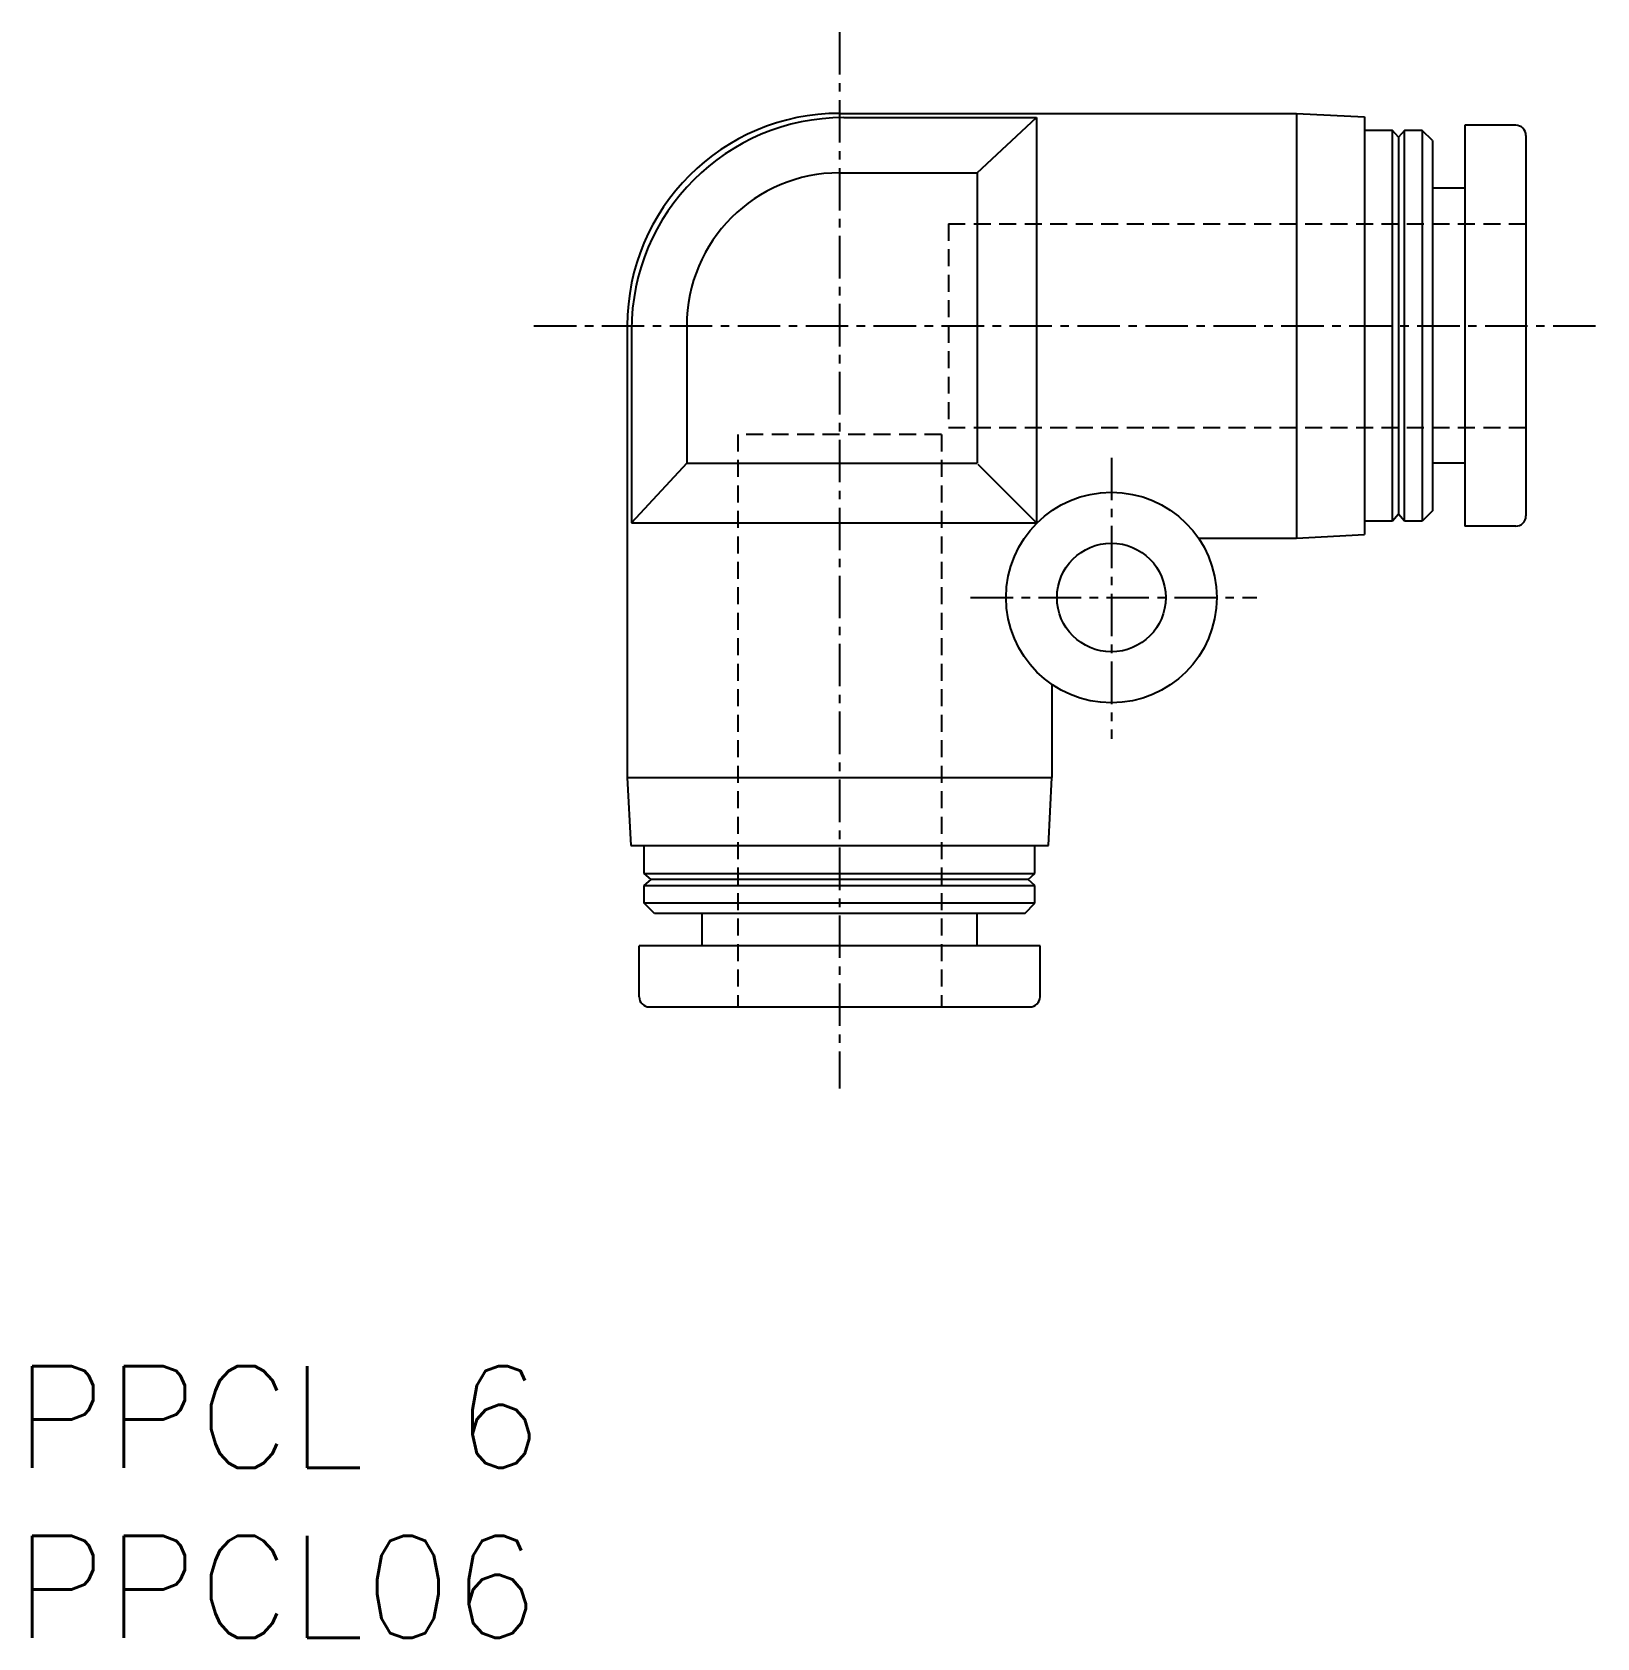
# Model space of a CAD drawing. Extents: x 0.5 to 46.6, y 0 to 47.3.
import ezdxf

# ---------------------------------------------------------------- set-up
doc = ezdxf.new("R2010")
doc.units = 0
doc.linetypes.add('CENTER', pattern=[2, 1.25, -0.25, 0.25, -0.25])
doc.linetypes.add('DASHED', pattern=[0.75, 0.5, -0.25])
doc.layers.get('0').update_dxf_attribs({"linetype": 'CONTINUOUS'})
doc.layers.add('CENTER', color=1, linetype='CENTER')
doc.styles.get("Standard").update_dxf_attribs({"font": 'txt.shx'})

# ---------------------------------------------------------------- blocks, each defined once
blk = doc.blocks.new('*U7')
at = {"color": 7, "linetype": 'CONTINUOUS'}
blk.add_text('PPCL06', height=3, dxfattribs=at).set_placement((0, 0))
blk = doc.blocks.new('*U8')
at = {"color": 7, "linetype": 'CONTINUOUS'}
blk.add_text('PPCL 6', height=3, dxfattribs=at).set_placement((0, 5))

msp = doc.modelspace()

# ---------------------------------------------------------------- linework, layer by layer
at = {"color": 7, "linetype": 'CONTINUOUS'}
for p, q in [((24.283, 44.869), (37.733, 44.869)), ((24.409, 44.743), (30.083, 44.743)), ((28.333, 43.119), (30.083, 44.743)), ((30.083, 44.743), (30.083, 32.819)), ((37.733, 44.869), (37.733, 32.369)), ((37.733, 44.869), (39.733, 44.764)), ((39.733, 44.764), (39.733, 32.474)), ((44.183, 44.519), (42.683, 44.519)), ((42.683, 44.519), (42.683, 32.719)), ((40.558, 44.369), (39.733, 44.369)), ((40.733, 44.169), (40.558, 44.369)), ((40.558, 32.869), (40.558, 44.369)), ((40.908, 44.369), (40.733, 44.169)), ((40.733, 44.169), (40.733, 33.069)), ((41.433, 44.369), (40.908, 44.369)), ((40.908, 32.869), (40.908, 44.369)), ((41.733, 44.069), (41.433, 44.369)), ((41.433, 44.369), (41.433, 32.869)), ((41.733, 44.069), (41.733, 33.169)), ((44.483, 44.219), (44.483, 33.019)), ((24.283, 43.119), (28.333, 43.119)), ((28.333, 43.119), (28.333, 34.569)), ((42.683, 42.669), (41.733, 42.669)), ((18.033, 38.619), (18.033, 25.319)), ((18.159, 38.493), (18.159, 32.819)), ((19.783, 38.619), (19.783, 34.569)), ((19.783, 34.569), (18.159, 32.819)), ((19.783, 34.569), (28.333, 34.569)), ((28.355, 34.547), (30.091, 32.811)), ((42.683, 34.569), (41.733, 34.569)), ((41.733, 33.169), (41.433, 32.869)), ((18.159, 32.819), (30.083, 32.819)), ((40.558, 32.869), (39.733, 32.869)), ((40.733, 33.069), (40.558, 32.869)), ((40.908, 32.869), (40.733, 33.069)), ((41.433, 32.869), (40.908, 32.869)), ((44.183, 32.719), (42.683, 32.719)), ((34.842, 32.369), (37.733, 32.369)), ((37.733, 32.369), (39.733, 32.474)), ((30.533, 28.06), (30.533, 25.319)), ((18.033, 25.319), (30.533, 25.319)), ((18.033, 25.319), (18.138, 23.319)), ((30.428, 23.319), (30.533, 25.319)), ((18.138, 23.319), (30.428, 23.319)), ((18.533, 22.494), (18.533, 23.319)), ((30.033, 22.494), (30.033, 23.319)), ((18.533, 22.494), (30.033, 22.494)), ((18.733, 22.319), (18.533, 22.494)), ((18.533, 22.144), (18.733, 22.319)), ((29.833, 22.319), (18.733, 22.319)), ((29.833, 22.319), (30.033, 22.494)), ((30.033, 22.144), (29.833, 22.319)), ((18.533, 22.144), (30.033, 22.144)), ((18.533, 21.619), (18.533, 22.144)), ((30.033, 21.619), (30.033, 22.144)), ((30.033, 21.619), (18.533, 21.619)), ((18.833, 21.319), (18.533, 21.619)), ((29.733, 21.319), (18.833, 21.319)), ((20.233, 20.369), (20.233, 21.319)), ((28.333, 20.369), (28.333, 21.319)), ((29.733, 21.319), (30.033, 21.619)), ((30.183, 20.369), (18.383, 20.369)), ((18.383, 18.869), (18.383, 20.369)), ((30.183, 18.869), (30.183, 20.369)), ((18.683, 18.569), (29.883, 18.569))]:
    msp.add_line(p, q, dxfattribs=at)
at = {"color": 3, "linetype": 'DASHED'}
for p, q in [((27.483, 41.619), (44.483, 41.619)), ((27.483, 41.619), (27.483, 35.619)), ((27.483, 35.619), (44.483, 35.619)), ((21.283, 35.419), (21.283, 18.569)), ((27.283, 35.419), (21.283, 35.419)), ((27.283, 35.419), (27.283, 18.569))]:
    msp.add_line(p, q, dxfattribs=at)
at = {"color": 7, "linetype": 'CONTINUOUS'}
for radius in [3.1, 1.6]:
    msp.add_circle((32.283, 30.619), radius, dxfattribs=at)
for centre, radius, start, end in [((24.283, 38.619), 6.25, 90, 180), ((24.409, 38.493), 6.25, 90, 180), ((44.183, 44.219), 0.3, 0, 90), ((24.283, 38.619), 4.5, 90, 180), ((44.183, 33.019), 0.3, 270, 360), ((18.683, 18.869), 0.3, 180, 270), ((29.883, 18.869), 0.3, 270, 0)]:
    msp.add_arc(centre, radius, start, end, dxfattribs=at)
at = {"layer": 'CENTER', "color": 1, "linetype": 'CENTER'}
for p, q in [((24.283, 47.26), (24.283, 16.172)), ((15.284, 38.619), (46.573, 38.619)), ((32.283, 34.732), (32.283, 26.456)), ((28.139, 30.619), (36.562, 30.619))]:
    msp.add_line(p, q, dxfattribs=at)

# ---------------------------------------------------------------- block references
at = {"color": 7, "linetype": 'CONTINUOUS'}
for name in ['*U8', '*U7']:
    msp.add_blockref(name, (0, 0), dxfattribs=at)

doc.saveas('drawing.dxf')
